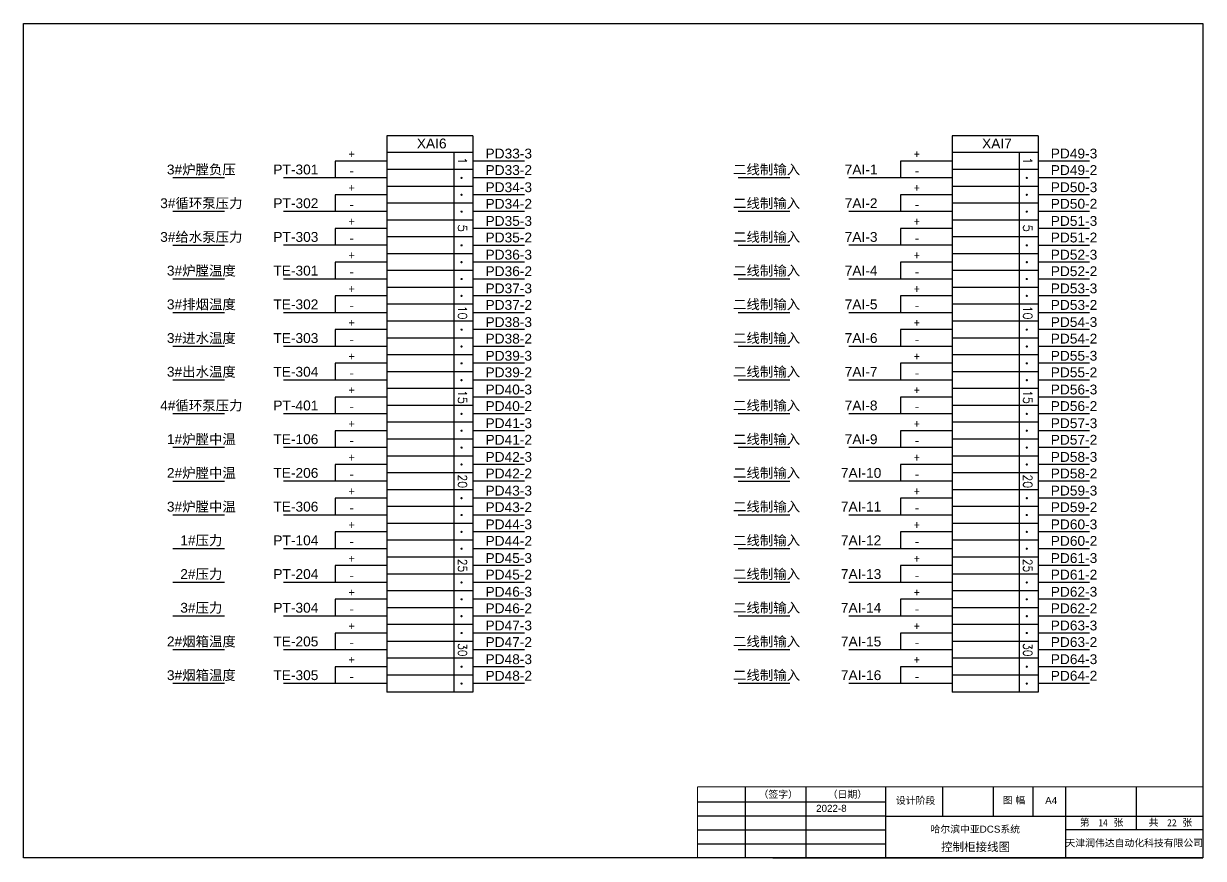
# Model space of a CAD drawing. Extents: x -159874 to -117758, y 9787 to 31117.
# Drawn here: x -141451 to -137249, y 13351 to 16323 of the extents above; entities that cross this region are included whole.
import ezdxf
from ezdxf.enums import TextEntityAlignment as Align

# ---------------------------------------------------------------- set-up
doc = ezdxf.new("R2010")
doc.units = 0
doc.layers.get('0').update_dxf_attribs({"linetype": 'CONTINUOUS'})
doc.layers.add('1', color=143, linetype='CONTINUOUS')
doc.layers.add('TEXT', color=3, linetype='CONTINUOUS')
doc.styles.add('Arial', font='arial.ttf')
doc.styles.add('ROMAND', font='romand')
doc.styles.get("Standard").update_dxf_attribs({"font": ''})
doc.styles.get('Standard').set_extended_font_data('SimSun')

msp = doc.modelspace()

# ---------------------------------------------------------------- linework, layer by layer
at = {"color": 1}
for p, q in [((-140157.09369, 15923.51787), (-140157.09369, 13943.51783)), ((-139851.02996, 15923.51787), (-140157.09369, 15923.51787)), ((-139851.02996, 15923.51787), (-139851.02996, 13943.51783)), ((-138144.17076, 15923.51787), (-138144.17076, 13943.51783)), ((-137838.10703, 15923.51787), (-138144.17076, 15923.51787)), ((-137838.10703, 15923.51787), (-137838.10703, 13943.51783)), ((-139851.02996, 15863.51783), (-140157.09369, 15863.51783)), ((-139918.36552, 15863.51783), (-139918.36552, 13943.51783)), ((-139851.02996, 15863.51785), (-139851.02996, 15803.47633)), ((-137838.10703, 15863.51783), (-138144.17076, 15863.51783)), ((-137905.44259, 15863.51783), (-137905.44259, 13943.51783)), ((-137838.10703, 15863.51785), (-137838.10703, 15803.47633)), ((-139851.02996, 15803.51783), (-140157.09369, 15803.51783)), ((-137838.10703, 15803.51783), (-138144.17076, 15803.51783)), ((-139851.02996, 15743.51783), (-140157.09369, 15743.51783)), ((-137838.10703, 15743.51783), (-138144.17076, 15743.51783)), ((-139851.02996, 15683.51783), (-140157.09369, 15683.51783)), ((-137838.10703, 15683.51783), (-138144.17076, 15683.51783)), ((-139851.02996, 15623.51783), (-140157.09369, 15623.51783)), ((-137838.10703, 15623.51783), (-138144.17076, 15623.51783)), ((-139851.02996, 15563.51783), (-140157.09369, 15563.51783)), ((-137838.10703, 15563.51783), (-138144.17076, 15563.51783)), ((-139851.02996, 15503.51783), (-140157.09369, 15503.51783)), ((-137838.10703, 15503.51783), (-138144.17076, 15503.51783)), ((-139851.02996, 15443.51783), (-140157.09369, 15443.51783)), ((-137838.10703, 15443.51783), (-138144.17076, 15443.51783)), ((-139851.02996, 15383.51783), (-140157.09369, 15383.51783)), ((-137838.10703, 15383.51783), (-138144.17076, 15383.51783)), ((-139851.02996, 15323.51783), (-140157.09369, 15323.51783)), ((-137838.10703, 15323.51783), (-138144.17076, 15323.51783)), ((-139851.02996, 15263.51783), (-140157.09369, 15263.51783)), ((-137838.10703, 15263.51783), (-138144.17076, 15263.51783)), ((-139851.02996, 15203.51783), (-140157.09369, 15203.51783)), ((-137838.10703, 15203.51783), (-138144.17076, 15203.51783)), ((-139851.02996, 15143.51783), (-140157.09369, 15143.51783)), ((-137838.10703, 15143.51783), (-138144.17076, 15143.51783)), ((-139851.02996, 15083.51783), (-140157.09369, 15083.51783)), ((-137838.10703, 15083.51783), (-138144.17076, 15083.51783)), ((-139851.02996, 15023.51783), (-140157.09369, 15023.51783)), ((-137838.10703, 15023.51783), (-138144.17076, 15023.51783)), ((-139851.02996, 14963.51783), (-140157.09369, 14963.51783)), ((-137838.10703, 14963.51783), (-138144.17076, 14963.51783)), ((-139851.02996, 14903.51783), (-140157.09369, 14903.51783)), ((-137838.10703, 14903.51783), (-138144.17076, 14903.51783)), ((-139851.02996, 14843.51783), (-140157.09369, 14843.51783)), ((-137838.10703, 14843.51783), (-138144.17076, 14843.51783)), ((-139851.02996, 14783.51783), (-140157.09369, 14783.51783)), ((-137838.10703, 14783.51783), (-138144.17076, 14783.51783)), ((-139851.02996, 14723.51783), (-140157.09369, 14723.51783)), ((-137838.10703, 14723.51783), (-138144.17076, 14723.51783)), ((-139851.02996, 14663.51783), (-140157.09369, 14663.51783)), ((-137838.10703, 14663.51783), (-138144.17076, 14663.51783)), ((-139851.02996, 14603.51783), (-140157.09369, 14603.51783)), ((-137838.10703, 14603.51783), (-138144.17076, 14603.51783)), ((-139851.02996, 14543.51783), (-140157.09369, 14543.51783)), ((-137838.10703, 14543.51783), (-138144.17076, 14543.51783)), ((-139851.02996, 14483.51783), (-140157.09369, 14483.51783)), ((-137838.10703, 14483.51783), (-138144.17076, 14483.51783)), ((-139851.02996, 14423.51783), (-140157.09369, 14423.51783)), ((-139851.02996, 14423.51783), (-140157.09369, 14423.51783)), ((-137838.10703, 14423.51783), (-138144.17076, 14423.51783)), ((-137838.10703, 14423.51783), (-138144.17076, 14423.51783)), ((-139851.02996, 14363.51783), (-140157.09369, 14363.51783)), ((-137838.10703, 14363.51783), (-138144.17076, 14363.51783)), ((-139851.02996, 14303.51783), (-140157.09369, 14303.51783)), ((-137838.10703, 14303.51783), (-138144.17076, 14303.51783)), ((-139851.02996, 14243.51783), (-140157.09369, 14243.51783)), ((-137838.10703, 14243.51783), (-138144.17076, 14243.51783)), ((-139851.02996, 14183.51783), (-140157.09369, 14183.51783)), ((-137838.10703, 14183.51783), (-138144.17076, 14183.51783)), ((-139851.02996, 14123.51783), (-140157.09369, 14123.51783)), ((-137838.10703, 14123.51783), (-138144.17076, 14123.51783)), ((-139851.02996, 14063.51783), (-140157.09369, 14063.51783)), ((-137838.10703, 14063.51783), (-138144.17076, 14063.51783)), ((-139851.02996, 14003.51783), (-140157.09369, 14003.51783)), ((-137838.10703, 14003.51783), (-138144.17076, 14003.51783)), ((-139851.02996, 13943.51783), (-140157.09369, 13943.51783)), ((-137838.10703, 13943.51783), (-138144.17076, 13943.51783))]:
    msp.add_line(p, q, dxfattribs=at)
for p, q in [((-140157.09369, 15833.51784), (-140340.8073, 15833.51784)), ((-140340.8073, 15833.51784), (-140340.8073, 15773.51783)), ((-138144.17076, 15833.51784), (-138327.88437, 15833.51784)), ((-138327.88437, 15833.51784), (-138327.88437, 15773.51783)), ((-140735.04859, 15773.43479), (-140918.7622, 15773.43479)), ((-140340.8073, 15773.51783), (-140524.52092, 15773.51783)), ((-140157.09369, 15773.51783), (-140340.8073, 15773.51783)), ((-138722.12566, 15773.43479), (-138905.83927, 15773.43479)), ((-138327.88437, 15773.51783), (-138511.59798, 15773.51783)), ((-138144.17076, 15773.51783), (-138327.88437, 15773.51783)), ((-140157.09369, 15713.51782), (-140340.8073, 15713.51782)), ((-140340.8073, 15713.51782), (-140340.8073, 15653.51781)), ((-138144.17076, 15713.51782), (-138327.88437, 15713.51782)), ((-138327.88437, 15713.51782), (-138327.88437, 15653.51781)), ((-140735.04859, 15653.43477), (-140918.7622, 15653.43477)), ((-140340.8073, 15653.51781), (-140524.52092, 15653.51781)), ((-140157.09369, 15653.51781), (-140340.8073, 15653.51781)), ((-138722.12566, 15653.43477), (-138905.83927, 15653.43477)), ((-138327.88437, 15653.51781), (-138511.59798, 15653.51781)), ((-138144.17076, 15653.51781), (-138327.88437, 15653.51781)), ((-140157.09369, 15593.51782), (-140340.8073, 15593.51782)), ((-140340.8073, 15593.51782), (-140340.8073, 15533.51781)), ((-138144.17076, 15593.51782), (-138327.88437, 15593.51782)), ((-138327.88437, 15593.51782), (-138327.88437, 15533.51781)), ((-140735.04859, 15533.43477), (-140918.7622, 15533.43477)), ((-140340.8073, 15533.51781), (-140524.52092, 15533.51781)), ((-140157.09369, 15533.51781), (-140340.8073, 15533.51781)), ((-138722.12566, 15533.43477), (-138905.83927, 15533.43477)), ((-138327.88437, 15533.51781), (-138511.59798, 15533.51781)), ((-138144.17076, 15533.51781), (-138327.88437, 15533.51781)), ((-140157.09369, 15473.51782), (-140340.8073, 15473.51782)), ((-140340.8073, 15473.51782), (-140340.8073, 15413.51781)), ((-138144.17076, 15473.51782), (-138327.88437, 15473.51782)), ((-138327.88437, 15473.51782), (-138327.88437, 15413.51781)), ((-140735.04859, 15413.43477), (-140918.7622, 15413.43477)), ((-140340.8073, 15413.51781), (-140524.52092, 15413.51781)), ((-140157.09369, 15413.51781), (-140340.8073, 15413.51781)), ((-138722.12566, 15413.43477), (-138905.83927, 15413.43477)), ((-138327.88437, 15413.51781), (-138511.59798, 15413.51781)), ((-138144.17076, 15413.51781), (-138327.88437, 15413.51781)), ((-140157.09369, 15353.51782), (-140340.8073, 15353.51782)), ((-140340.8073, 15353.51782), (-140340.8073, 15293.51781)), ((-138144.17076, 15353.51782), (-138327.88437, 15353.51782)), ((-138327.88437, 15353.51782), (-138327.88437, 15293.51781)), ((-140340.8073, 15293.51781), (-140524.52092, 15293.51781)), ((-140157.09369, 15293.51781), (-140340.8073, 15293.51781)), ((-138327.88437, 15293.51781), (-138511.59798, 15293.51781)), ((-138144.17076, 15293.51781), (-138327.88437, 15293.51781)), ((-140735.04859, 15293.43477), (-140918.7622, 15293.43477)), ((-138722.12566, 15293.43477), (-138905.83927, 15293.43477)), ((-140157.09369, 15233.51782), (-140340.8073, 15233.51782)), ((-140340.8073, 15233.51782), (-140340.8073, 15173.51781)), ((-138144.17076, 15233.51782), (-138327.88437, 15233.51782)), ((-138327.88437, 15233.51782), (-138327.88437, 15173.51781)), ((-140735.04859, 15173.43477), (-140918.7622, 15173.43477)), ((-140340.8073, 15173.51781), (-140524.52092, 15173.51781)), ((-140157.09369, 15173.51781), (-140340.8073, 15173.51781)), ((-138722.12566, 15173.43477), (-138905.83927, 15173.43477)), ((-138327.88437, 15173.51781), (-138511.59798, 15173.51781)), ((-138144.17076, 15173.51781), (-138327.88437, 15173.51781)), ((-140157.09369, 15113.51782), (-140340.8073, 15113.51782)), ((-140340.8073, 15113.51782), (-140340.8073, 15053.51781)), ((-138144.17076, 15113.51782), (-138327.88437, 15113.51782)), ((-138327.88437, 15113.51782), (-138327.88437, 15053.51781)), ((-140735.04859, 15053.43477), (-140918.7622, 15053.43477)), ((-140340.8073, 15053.51781), (-140524.52092, 15053.51781)), ((-140157.09369, 15053.51781), (-140340.8073, 15053.51781)), ((-138722.12566, 15053.43477), (-138905.83927, 15053.43477)), ((-138327.88437, 15053.51781), (-138511.59798, 15053.51781)), ((-138144.17076, 15053.51781), (-138327.88437, 15053.51781)), ((-140157.09369, 14993.51782), (-140340.8073, 14993.51782)), ((-140340.8073, 14993.51782), (-140340.8073, 14933.51781)), ((-138144.17076, 14993.51782), (-138327.88437, 14993.51782)), ((-138327.88437, 14993.51782), (-138327.88437, 14933.51781)), ((-140735.04859, 14933.43477), (-140918.7622, 14933.43477)), ((-140340.8073, 14933.51781), (-140524.52092, 14933.51781)), ((-140157.09369, 14933.51781), (-140340.8073, 14933.51781)), ((-138722.12566, 14933.43477), (-138905.83927, 14933.43477)), ((-138327.88437, 14933.51781), (-138511.59798, 14933.51781)), ((-138144.17076, 14933.51781), (-138327.88437, 14933.51781)), ((-140157.09369, 14873.51782), (-140340.8073, 14873.51782)), ((-140340.8073, 14873.51782), (-140340.8073, 14813.51781)), ((-138144.17076, 14873.51782), (-138327.88437, 14873.51782)), ((-138327.88437, 14873.51782), (-138327.88437, 14813.51781)), ((-140735.04859, 14813.43477), (-140918.7622, 14813.43477)), ((-140340.8073, 14813.51781), (-140524.52092, 14813.51781)), ((-140157.09369, 14813.51781), (-140340.8073, 14813.51781)), ((-138722.12566, 14813.43477), (-138905.83927, 14813.43477)), ((-138327.88437, 14813.51781), (-138511.59798, 14813.51781)), ((-138144.17076, 14813.51781), (-138327.88437, 14813.51781)), ((-140157.09369, 14753.51782), (-140340.8073, 14753.51782)), ((-140340.8073, 14753.51782), (-140340.8073, 14693.51781)), ((-138144.17076, 14753.51782), (-138327.88437, 14753.51782)), ((-138327.88437, 14753.51782), (-138327.88437, 14693.51781)), ((-140735.04859, 14693.43475), (-140918.7622, 14693.43475)), ((-140340.8073, 14693.51781), (-140524.52092, 14693.51781)), ((-140157.09369, 14693.51781), (-140340.8073, 14693.51781)), ((-138722.12566, 14693.43475), (-138905.83927, 14693.43475)), ((-138327.88437, 14693.51781), (-138511.59798, 14693.51781)), ((-138144.17076, 14693.51781), (-138327.88437, 14693.51781)), ((-140157.09369, 14633.51782), (-140340.8073, 14633.51782)), ((-140340.8073, 14633.51782), (-140340.8073, 14573.51781)), ((-138144.17076, 14633.51782), (-138327.88437, 14633.51782)), ((-138327.88437, 14633.51782), (-138327.88437, 14573.51781)), ((-140735.04859, 14573.43475), (-140918.7622, 14573.43475)), ((-140340.8073, 14573.51781), (-140524.52092, 14573.51781)), ((-140157.09369, 14573.51781), (-140340.8073, 14573.51781)), ((-138722.12566, 14573.43475), (-138905.83927, 14573.43475)), ((-138327.88437, 14573.51781), (-138511.59798, 14573.51781)), ((-138144.17076, 14573.51781), (-138327.88437, 14573.51781)), ((-140157.09369, 14513.51782), (-140340.8073, 14513.51782)), ((-140340.8073, 14513.51782), (-140340.8073, 14453.51781)), ((-138144.17076, 14513.51782), (-138327.88437, 14513.51782)), ((-138327.88437, 14513.51782), (-138327.88437, 14453.51781)), ((-140735.04859, 14453.43475), (-140918.7622, 14453.43475)), ((-140340.8073, 14453.51781), (-140524.52092, 14453.51781)), ((-140157.09369, 14453.51781), (-140340.8073, 14453.51781)), ((-138722.12566, 14453.43475), (-138905.83927, 14453.43475)), ((-138327.88437, 14453.51781), (-138511.59798, 14453.51781)), ((-138144.17076, 14453.51781), (-138327.88437, 14453.51781)), ((-140157.09369, 14393.51782), (-140340.8073, 14393.51782)), ((-140340.8073, 14393.51782), (-140340.8073, 14333.51781)), ((-138144.17076, 14393.51782), (-138327.88437, 14393.51782)), ((-138327.88437, 14393.51782), (-138327.88437, 14333.51781)), ((-140735.04859, 14333.43475), (-140918.7622, 14333.43475)), ((-140340.8073, 14333.51781), (-140524.52092, 14333.51781)), ((-140157.09369, 14333.51781), (-140340.8073, 14333.51781)), ((-138722.12566, 14333.43475), (-138905.83927, 14333.43475)), ((-138327.88437, 14333.51781), (-138511.59798, 14333.51781)), ((-138144.17076, 14333.51781), (-138327.88437, 14333.51781)), ((-140157.09369, 14273.51782), (-140340.8073, 14273.51782)), ((-140340.8073, 14273.51782), (-140340.8073, 14213.51781)), ((-138144.17076, 14273.51782), (-138327.88437, 14273.51782)), ((-138327.88437, 14273.51782), (-138327.88437, 14213.51781)), ((-140735.04859, 14213.43475), (-140918.7622, 14213.43475)), ((-140340.8073, 14213.51781), (-140524.52092, 14213.51781)), ((-140157.09369, 14213.51781), (-140340.8073, 14213.51781)), ((-138722.12566, 14213.43475), (-138905.83927, 14213.43475)), ((-138327.88437, 14213.51781), (-138511.59798, 14213.51781)), ((-138144.17076, 14213.51781), (-138327.88437, 14213.51781)), ((-140157.09369, 14153.51782), (-140340.8073, 14153.51782)), ((-140340.8073, 14153.51782), (-140340.8073, 14093.51781)), ((-138144.17076, 14153.51782), (-138327.88437, 14153.51782)), ((-138327.88437, 14153.51782), (-138327.88437, 14093.51781)), ((-140735.04859, 14093.43475), (-140918.7622, 14093.43475)), ((-140340.8073, 14093.51781), (-140524.52092, 14093.51781)), ((-140157.09369, 14093.51781), (-140340.8073, 14093.51781)), ((-138722.12566, 14093.43475), (-138905.83927, 14093.43475)), ((-138327.88437, 14093.51781), (-138511.59798, 14093.51781)), ((-138144.17076, 14093.51781), (-138327.88437, 14093.51781)), ((-140157.09369, 14033.51782), (-140340.8073, 14033.51782)), ((-140340.8073, 14033.51782), (-140340.8073, 13973.51781)), ((-138144.17076, 14033.51782), (-138327.88437, 14033.51782)), ((-138327.88437, 14033.51782), (-138327.88437, 13973.51781)), ((-140735.04859, 13973.43475), (-140918.7622, 13973.43475)), ((-140340.8073, 13973.51781), (-140524.52092, 13973.51781)), ((-140157.09369, 13973.51781), (-140340.8073, 13973.51781)), ((-138722.12566, 13973.43475), (-138905.83927, 13973.43475)), ((-138327.88437, 13973.51781), (-138511.59798, 13973.51781)), ((-138144.17076, 13973.51781), (-138327.88437, 13973.51781))]:
    msp.add_line(p, q)
at = {"color": 0}
for p, q in [((-139667.31635, 15833.49709), (-139851.02996, 15833.49709)), ((-137654.39341, 15833.49709), (-137838.10703, 15833.49709)), ((-139667.31635, 15773.49709), (-139851.02996, 15773.49709)), ((-137654.39341, 15773.49709), (-137838.10703, 15773.49709)), ((-139667.31635, 15713.49709), (-139851.02996, 15713.49709)), ((-137654.39341, 15713.49709), (-137838.10703, 15713.49709)), ((-139667.31635, 15653.49709), (-139851.02996, 15653.49709)), ((-137654.39341, 15653.49709), (-137838.10703, 15653.49709)), ((-139667.31635, 15593.49709), (-139851.02996, 15593.49709)), ((-137654.39341, 15593.49709), (-137838.10703, 15593.49709)), ((-139667.31635, 15533.49709), (-139851.02996, 15533.49709)), ((-137654.39341, 15533.49709), (-137838.10703, 15533.49709)), ((-139667.31635, 15473.49709), (-139851.02996, 15473.49709)), ((-137654.39341, 15473.49709), (-137838.10703, 15473.49709)), ((-139667.31635, 15413.49709), (-139851.02996, 15413.49709)), ((-137654.39341, 15413.49709), (-137838.10703, 15413.49709)), ((-139667.31635, 15353.49709), (-139851.02996, 15353.49709)), ((-137654.39341, 15353.49709), (-137838.10703, 15353.49709)), ((-139667.31635, 15293.49709), (-139851.02996, 15293.49709)), ((-137654.39341, 15293.49709), (-137838.10703, 15293.49709)), ((-139667.31635, 15233.49709), (-139851.02996, 15233.49709)), ((-137654.39341, 15233.49709), (-137838.10703, 15233.49709)), ((-139667.31635, 15173.49709), (-139851.02996, 15173.49709)), ((-137654.39341, 15173.49709), (-137838.10703, 15173.49709)), ((-139667.31635, 15113.49709), (-139851.02996, 15113.49709)), ((-137654.39341, 15113.49709), (-137838.10703, 15113.49709)), ((-139667.31635, 15053.49709), (-139851.02996, 15053.49709)), ((-137654.39341, 15053.49709), (-137838.10703, 15053.49709)), ((-139667.31635, 14993.49709), (-139851.02996, 14993.49709)), ((-137654.39341, 14993.49709), (-137838.10703, 14993.49709)), ((-139667.31635, 14933.49709), (-139851.02996, 14933.49709)), ((-137654.39341, 14933.49709), (-137838.10703, 14933.49709)), ((-139667.31635, 14873.49709), (-139851.02996, 14873.49709)), ((-137654.39341, 14873.49709), (-137838.10703, 14873.49709)), ((-139667.31635, 14813.49709), (-139851.02996, 14813.49709)), ((-137654.39341, 14813.49709), (-137838.10703, 14813.49709)), ((-139667.31635, 14753.49709), (-139851.02996, 14753.49709)), ((-137654.39341, 14753.49709), (-137838.10703, 14753.49709)), ((-139667.31635, 14693.49709), (-139851.02996, 14693.49709)), ((-137654.39341, 14693.49709), (-137838.10703, 14693.49709)), ((-139667.31635, 14633.49709), (-139851.02996, 14633.49709)), ((-137654.39341, 14633.49709), (-137838.10703, 14633.49709)), ((-139667.31635, 14573.49709), (-139851.02996, 14573.49709)), ((-137654.39341, 14573.49709), (-137838.10703, 14573.49709)), ((-139667.31635, 14513.49709), (-139851.02996, 14513.49709)), ((-137654.39341, 14513.49709), (-137838.10703, 14513.49709)), ((-139667.31635, 14453.49709), (-139851.02996, 14453.49709)), ((-137654.39341, 14453.49709), (-137838.10703, 14453.49709)), ((-139667.31635, 14393.49709), (-139851.02996, 14393.49709)), ((-137654.39341, 14393.49709), (-137838.10703, 14393.49709)), ((-139667.31635, 14333.49709), (-139851.02996, 14333.49709)), ((-137654.39341, 14333.49709), (-137838.10703, 14333.49709)), ((-139667.31635, 14273.49709), (-139851.02996, 14273.49709)), ((-137654.39341, 14273.49709), (-137838.10703, 14273.49709)), ((-139667.31635, 14213.49709), (-139851.02996, 14213.49709)), ((-137654.39341, 14213.49709), (-137838.10703, 14213.49709)), ((-139667.31635, 14153.49709), (-139851.02996, 14153.49709)), ((-137654.39341, 14153.49709), (-137838.10703, 14153.49709)), ((-139667.31635, 14093.49709), (-139851.02996, 14093.49709)), ((-137654.39341, 14093.49709), (-137838.10703, 14093.49709)), ((-139667.31635, 14033.49709), (-139851.02996, 14033.49709)), ((-137654.39341, 14033.49709), (-137838.10703, 14033.49709)), ((-137654.39341, 14033.49709), (-137838.10703, 14033.49709)), ((-139667.31635, 13973.49709), (-139851.02996, 13973.49709)), ((-137654.39341, 13973.49709), (-137838.10703, 13973.49709)), ((-137654.39341, 13973.49709), (-137838.10703, 13973.49709))]:
    msp.add_line(p, q, dxfattribs=at)
at = {"layer": '1'}
for p, q in [((-141450.5862, 16322.76884), (-137250.58623, 16322.76884)), ((-141450.5862, 13352.76884), (-141450.5862, 16322.76884)), ((-137250.58623, 16322.76884), (-137250.58623, 13352.76884)), ((-138881.43581, 13606.24269), (-138881.43581, 13351.94418)), ((-138665.06455, 13606.24269), (-138665.06455, 13351.94418)), ((-138381.64477, 13606.24269), (-138381.64477, 13351.94418)), ((-138178.14675, 13606.24269), (-138178.14675, 13501.33555)), ((-137997.51896, 13606.24269), (-137997.51896, 13501.33555)), ((-137856.74802, 13606.24269), (-137856.74802, 13501.33555)), ((-137740.13306, 13606.24269), (-137740.13306, 13351.94418)), ((-137488.92523, 13606.24269), (-137488.92523, 13453.47743)), ((-139050.58628, 13552.76884), (-138381.64477, 13552.76884)), ((-139050.58628, 13502.76884), (-138381.64477, 13502.76884)), ((-138381.64477, 13501.33555), (-137636.12196, 13501.33555)), ((-137637.38657, 13501.33555), (-137250.58623, 13501.33555)), ((-139050.58628, 13452.76884), (-138381.64477, 13452.76884)), ((-137250.58623, 13453.47743), (-137740.13306, 13453.47743)), ((-139050.58628, 13402.76884), (-138381.64477, 13402.76884)), ((-137250.58623, 13352.76884), (-141450.5862, 13352.76884)), ((-138782.01118, 13352.76884), (-139050.58628, 13352.76885)), ((-138782.01118, 13352.76884), (-137250.58623, 13352.76884))]:
    msp.add_line(p, q, dxfattribs=at)
at = {"layer": '1', "const_width": 3}
for points in [[(-139050.58628, 13606.24269), (-137250.58623, 13606.24269)], [(-139050.58628, 13352.76885), (-139050.58628, 13606.24269)]]:
    msp.add_lwpolyline(points, dxfattribs=at)
at = {"layer": 'TEXT', "const_width": 3.9501}
for points in [[(-139890.96539, 15775.49288, 1), (-139890.96539, 15771.54278, 1)], [(-137878.04246, 15775.49288, 1), (-137878.04246, 15771.54278, 1)], [(-139890.96539, 15715.49288, 1), (-139890.96539, 15711.54278, 1)], [(-137878.04246, 15715.49288, 1), (-137878.04246, 15711.54278, 1)], [(-139890.96539, 15655.49288, 1), (-139890.96539, 15651.54278, 1)], [(-137878.04246, 15655.49288, 1), (-137878.04246, 15651.54278, 1)], [(-139890.96539, 15535.49288, 1), (-139890.96539, 15531.54278, 1)], [(-137878.04246, 15535.49288, 1), (-137878.04246, 15531.54278, 1)], [(-139890.96539, 15475.49288, 1), (-139890.96539, 15471.54278, 1)], [(-137878.04246, 15475.49288, 1), (-137878.04246, 15471.54278, 1)], [(-139890.96539, 15415.49288, 1), (-139890.96539, 15411.54278, 1)], [(-137878.04246, 15415.49288, 1), (-137878.04246, 15411.54278, 1)], [(-139890.96539, 15355.49288, 1), (-139890.96539, 15351.54278, 1)], [(-137878.04246, 15355.49288, 1), (-137878.04246, 15351.54278, 1)], [(-139890.96539, 15235.49288, 1), (-139890.96539, 15231.54278, 1)], [(-137878.04246, 15235.49288, 1), (-137878.04246, 15231.54278, 1)], [(-139890.96539, 15175.49288, 1), (-139890.96539, 15171.54278, 1)], [(-137878.04246, 15175.49288, 1), (-137878.04246, 15171.54278, 1)], [(-139890.96539, 15115.49288, 1), (-139890.96539, 15111.54278, 1)], [(-137878.04246, 15115.49288, 1), (-137878.04246, 15111.54278, 1)], [(-139890.96539, 15055.49288, 1), (-139890.96539, 15051.54278, 1)], [(-137878.04246, 15055.49288, 1), (-137878.04246, 15051.54278, 1)], [(-139890.96539, 14935.49288, 1), (-139890.96539, 14931.54278, 1)], [(-137878.04246, 14935.49288, 1), (-137878.04246, 14931.54278, 1)], [(-139890.96539, 14875.49288, 1), (-139890.96539, 14871.54278, 1)], [(-137878.04246, 14875.49288, 1), (-137878.04246, 14871.54278, 1)], [(-139890.96539, 14815.49288, 1), (-139890.96539, 14811.54278, 1)], [(-137878.04246, 14815.49288, 1), (-137878.04246, 14811.54278, 1)], [(-139890.96539, 14755.49288, 1), (-139890.96539, 14751.54278, 1)], [(-137878.04246, 14755.49288, 1), (-137878.04246, 14751.54278, 1)], [(-139890.96539, 14635.49288, 1), (-139890.96539, 14631.54278, 1)], [(-137878.04246, 14635.49288, 1), (-137878.04246, 14631.54278, 1)], [(-139890.96539, 14575.49288, 1), (-139890.96539, 14571.54278, 1)], [(-137878.04246, 14575.49288, 1), (-137878.04246, 14571.54278, 1)], [(-139890.96539, 14515.49288, 1), (-139890.96539, 14511.54278, 1)], [(-137878.04246, 14515.49288, 1), (-137878.04246, 14511.54278, 1)], [(-139890.96539, 14455.49288, 1), (-139890.96539, 14451.54278, 1)], [(-137878.04246, 14455.49288, 1), (-137878.04246, 14451.54278, 1)], [(-139890.96539, 14335.49288, 1), (-139890.96539, 14331.54278, 1)], [(-137878.04246, 14335.49288, 1), (-137878.04246, 14331.54278, 1)], [(-139890.96539, 14275.49288, 1), (-139890.96539, 14271.54278, 1)], [(-137878.04246, 14275.49288, 1), (-137878.04246, 14271.54278, 1)], [(-139890.96539, 14215.49288, 1), (-139890.96539, 14211.54278, 1)], [(-137878.04246, 14215.49288, 1), (-137878.04246, 14211.54278, 1)], [(-139890.96539, 14155.49288, 1), (-139890.96539, 14151.54278, 1)], [(-137878.04246, 14155.49288, 1), (-137878.04246, 14151.54278, 1)], [(-139890.96539, 14035.49288, 1), (-139890.96539, 14031.54278, 1)], [(-137878.04246, 14035.49288, 1), (-137878.04246, 14031.54278, 1)], [(-139890.96539, 13975.49288, 1), (-139890.96539, 13971.54278, 1)], [(-137878.04246, 13975.49288, 1), (-137878.04246, 13971.54278, 1)]]:
    msp.add_lwpolyline(points, format="xyb", close=True, dxfattribs=at)

# ---------------------------------------------------------------- texts
at = {"layer": '1', "style": 'Arial'}
for s, p in [('（签字）', (-138833.18873, 13566.84092)), ('（日期）', (-138586.75165, 13566.84092)), ('设计阶段', (-138343.97189, 13544.87627)), ('图 幅', (-137963.71104, 13546.01976)), ('2022-8', (-138628.32913, 13516.9255)), ('A4', (-137812.58755, 13544.92425))]:
    msp.add_text(s, height=25, dxfattribs=at).set_placement(p)
at = {"layer": '1'}
for s, p in [('第     张', (-137689.10998, 13466.82003)), ('14', (-137623.5511, 13465.76494)), ('共     张', (-137443.9265, 13466.82003)), ('22', (-137378.36761, 13465.76494))]:
    msp.add_text(s, height=25, dxfattribs=at).set_placement(p)
at = {"layer": '1', "style": 'Arial'}
for s, height, p in [('哈尔滨中亚DCS系统', 25, (-138061.43434, 13455.31281)), ('控制柜接线图', 30, (-138060.42682, 13391.84145)), ('天津润伟达自动化科技有限公司', 25, (-137495.23839, 13406.28636))]:
    msp.add_text(s, height=height, dxfattribs=at).set_placement(p, align=Align.MIDDLE_CENTER)
at = {"layer": 'TEXT', "style": 'Arial'}
for s, p in [('XAI6', (-139997.23422, 15878.51348)), ('XAI7', (-137984.31129, 15878.51348))]:
    msp.add_text(s, height=35, dxfattribs=at).set_placement(p, align=Align.CENTER)
at = {"layer": 'TEXT'}
for s, p in [('+', (-140292.62871, 15842.80953)), ('+', (-138279.70577, 15842.80953)), ('-', (-140292.62871, 15783.90552)), ('-', (-138279.70577, 15783.90552)), ('+', (-140292.62871, 15722.80953)), ('+', (-138279.70577, 15722.80953)), ('-', (-140292.62871, 15663.90552)), ('-', (-138279.70577, 15663.90552)), ('+', (-140292.62871, 15602.80953)), ('+', (-138279.70577, 15602.80953)), ('-', (-140292.62871, 15543.90552)), ('-', (-138279.70577, 15543.90552)), ('+', (-140292.62871, 15482.80953)), ('+', (-138279.70577, 15482.80953)), ('-', (-140292.62871, 15423.90552)), ('-', (-138279.70577, 15423.90552)), ('+', (-140292.62871, 15362.80953)), ('+', (-138279.70577, 15362.80953)), ('-', (-140292.62871, 15303.90552)), ('-', (-138279.70577, 15303.90552)), ('+', (-140292.62871, 15242.80953)), ('+', (-138279.70577, 15242.80953)), ('-', (-140292.62871, 15183.90552)), ('-', (-138279.70577, 15183.90552)), ('+', (-140292.62871, 15122.80953)), ('+', (-138279.70577, 15122.80953)), ('-', (-140292.62871, 15063.90552)), ('-', (-138279.70577, 15063.90552)), ('+', (-140292.62871, 15002.80953)), ('+', (-138279.70577, 15002.80953)), ('-', (-140292.62871, 14943.90552)), ('-', (-138279.70577, 14943.90552)), ('+', (-140292.62871, 14882.80953)), ('+', (-138279.70577, 14882.80953)), ('-', (-140292.62871, 14823.90552)), ('-', (-138279.70577, 14823.90552)), ('+', (-140292.62871, 14762.80953)), ('+', (-138279.70577, 14762.80953)), ('-', (-140292.62871, 14703.90552)), ('-', (-138279.70577, 14703.90552)), ('+', (-140292.62871, 14642.80953)), ('+', (-138279.70577, 14642.80953)), ('-', (-140292.62871, 14583.90552)), ('-', (-138279.70577, 14583.90552)), ('+', (-140292.62871, 14522.80953)), ('+', (-138279.70577, 14522.80953)), ('-', (-140292.62871, 14463.90552)), ('-', (-138279.70577, 14463.90552)), ('+', (-140292.62871, 14402.80953)), ('+', (-138279.70577, 14402.80953)), ('-', (-140292.62871, 14343.90552)), ('-', (-138279.70577, 14343.90552)), ('+', (-140292.62871, 14282.80953)), ('+', (-138279.70577, 14282.80953)), ('-', (-140292.62871, 14223.90552)), ('-', (-138279.70577, 14223.90552)), ('+', (-140292.62871, 14162.80953)), ('+', (-138279.70577, 14162.80953)), ('-', (-140292.62871, 14103.90552)), ('-', (-138279.70577, 14103.90552)), ('+', (-140292.62871, 14042.80953)), ('+', (-138279.70577, 14042.80953)), ('-', (-140292.62871, 13983.90552)), ('-', (-138279.70577, 13983.90552))]:
    msp.add_text(s, height=30, dxfattribs=at).set_placement(p)
at = {"layer": 'TEXT', "style": 'ROMAND'}
for s, p in [('1', (-139903.46746, 15834.41728)), ('1', (-137890.54453, 15834.41728)), ('5', (-139903.46746, 15594.2512)), ('5', (-137890.54453, 15594.2512))]:
    msp.add_text(s, height=31.6008, rotation=270, dxfattribs=at).set_placement(p, align=Align.CENTER)
at = {"layer": 'TEXT', "color": 0, "style": 'Arial'}
for s, p in [('PD33-3', (-139805.63518, 15842.80953)), ('PD49-3', (-137792.71225, 15842.80953)), ('PD33-2', (-139805.63518, 15783.90552)), ('PD49-2', (-137792.71225, 15783.90552)), ('PD34-3', (-139805.63518, 15722.80953)), ('PD50-3', (-137792.71225, 15722.80953)), ('PD34-2', (-139805.63518, 15663.90552)), ('PD50-2', (-137792.71225, 15663.90552)), ('PD35-3', (-139805.63518, 15602.80953)), ('PD51-3', (-137792.71225, 15602.80953)), ('PD35-2', (-139805.63518, 15543.90552)), ('PD51-2', (-137792.71225, 15543.90552)), ('PD36-3', (-139805.63518, 15482.80953)), ('PD52-3', (-137792.71225, 15482.80953)), ('PD36-2', (-139805.63518, 15423.90552)), ('PD52-2', (-137792.71225, 15423.90552)), ('PD37-3', (-139805.63518, 15362.80953)), ('PD53-3', (-137792.71225, 15362.80953)), ('PD37-2', (-139805.63518, 15303.90552)), ('PD53-2', (-137792.71225, 15303.90552)), ('PD38-3', (-139805.63518, 15242.80953)), ('PD54-3', (-137792.71225, 15242.80953)), ('PD38-2', (-139805.63518, 15183.90552)), ('PD54-2', (-137792.71225, 15183.90552)), ('PD39-3', (-139805.63518, 15122.80953)), ('PD55-3', (-137792.71225, 15122.80953)), ('PD39-2', (-139805.63518, 15063.90552)), ('PD55-2', (-137792.71225, 15063.90552)), ('PD40-3', (-139805.63518, 15002.80953)), ('PD56-3', (-137792.71225, 15002.80953)), ('PD40-2', (-139805.63518, 14943.90552)), ('PD56-2', (-137792.71225, 14943.90552)), ('PD41-3', (-139805.63518, 14882.80953)), ('PD57-3', (-137792.71225, 14882.80953)), ('PD41-2', (-139805.63518, 14823.90552)), ('PD57-2', (-137792.71225, 14823.90552)), ('PD42-3', (-139805.63518, 14762.80953)), ('PD58-3', (-137792.71225, 14762.80953)), ('PD42-2', (-139805.63518, 14703.90552)), ('PD58-2', (-137792.71225, 14703.90552)), ('PD43-3', (-139805.63518, 14642.80953)), ('PD59-3', (-137792.71225, 14642.80953)), ('PD43-2', (-139805.63518, 14583.90552)), ('PD59-2', (-137792.71225, 14583.90552)), ('PD44-3', (-139805.63518, 14522.80953)), ('PD60-3', (-137792.71225, 14522.80953)), ('PD44-2', (-139805.63518, 14463.90552)), ('PD60-2', (-137792.71225, 14463.90552)), ('PD45-3', (-139805.63518, 14402.80953)), ('PD61-3', (-137792.71225, 14402.80953)), ('PD45-2', (-139805.63518, 14343.90552)), ('PD61-2', (-137792.71225, 14343.90552)), ('PD46-3', (-139805.63518, 14282.80953)), ('PD62-3', (-137792.71225, 14282.80953)), ('PD46-2', (-139805.63518, 14223.90552)), ('PD62-2', (-137792.71225, 14223.90552)), ('PD47-3', (-139805.63518, 14162.80953)), ('PD63-3', (-137792.71225, 14162.80953)), ('PD47-2', (-139805.63518, 14103.90552)), ('PD63-2', (-137792.71225, 14103.90552)), ('PD48-3', (-139805.63518, 14042.80953)), ('PD64-3', (-137792.71225, 14042.80953)), ('PD48-2', (-139805.63518, 13983.90552)), ('PD64-2', (-137792.71225, 13983.90552))]:
    msp.add_text(s, height=35, dxfattribs=at).set_placement(p)
for s, p in [('3#炉膛负压', (-140817.6235, 15803.43494)), ('PT-301', (-140481.00037, 15803.43494)), ('二线制输入', (-138804.70057, 15803.43494)), ('7AI-1', (-138468.07744, 15803.43494)), ('3#循环泵压力', (-140817.6235, 15683.43492)), ('PT-302', (-140481.00037, 15683.43494)), ('二线制输入', (-138804.70057, 15683.43492)), ('7AI-2', (-138468.07744, 15683.43494)), ('3#给水泵压力', (-140817.6235, 15563.43492)), ('PT-303', (-140481.00037, 15563.43494)), ('二线制输入', (-138804.70057, 15563.43492)), ('7AI-3', (-138468.07744, 15563.43494)), ('3#炉膛温度', (-140817.6235, 15443.43492)), ('二线制输入', (-138804.70057, 15443.43492)), ('TE-301', (-140481.00037, 15443.43494)), ('7AI-4', (-138468.07744, 15443.43494)), ('3#排烟温度', (-140817.6235, 15323.43492)), ('TE-302', (-140481.00037, 15323.43494)), ('二线制输入', (-138804.70057, 15323.43492)), ('7AI-5', (-138468.07744, 15323.43494)), ('3#进水温度', (-140817.6235, 15203.43492)), ('TE-303', (-140481.00037, 15203.43496)), ('二线制输入', (-138804.70057, 15203.43492)), ('7AI-6', (-138468.07744, 15203.43496)), ('3#出水温度', (-140817.6235, 15083.43492)), ('TE-304', (-140481.00037, 15083.43494)), ('二线制输入', (-138804.70057, 15083.43492)), ('7AI-7', (-138468.07744, 15083.43494)), ('4#循环泵压力', (-140817.6235, 14963.43492)), ('PT-401', (-140481.00037, 14963.43494)), ('二线制输入', (-138804.70057, 14963.43492)), ('7AI-8', (-138468.07744, 14963.43494)), ('1#炉膛中温', (-140817.6235, 14843.43492)), ('TE-106', (-140481.00037, 14843.43494)), ('二线制输入', (-138804.70057, 14843.43492)), ('7AI-9', (-138468.07744, 14843.43494)), ('2#炉膛中温', (-140817.6235, 14723.4349)), ('TE-206', (-140481.00037, 14723.43491)), ('二线制输入', (-138804.70057, 14723.4349)), ('7AI-10', (-138468.07744, 14723.43491)), ('3#炉膛中温', (-140817.6235, 14603.4349)), ('TE-306', (-140481.00037, 14603.43491)), ('二线制输入', (-138804.70057, 14603.4349)), ('7AI-11', (-138468.07744, 14603.43491)), ('1#压力', (-140817.6235, 14483.4349)), ('PT-104', (-140481.00037, 14483.43491)), ('二线制输入', (-138804.70057, 14483.4349)), ('7AI-12', (-138468.07744, 14483.43491)), ('2#压力', (-140817.6235, 14363.4349)), ('PT-204', (-140481.00037, 14363.43493)), ('二线制输入', (-138804.70057, 14363.4349)), ('7AI-13', (-138468.07744, 14363.43493)), ('3#压力', (-140817.6235, 14243.4349)), ('PT-304', (-140481.00037, 14243.43491)), ('二线制输入', (-138804.70057, 14243.4349)), ('7AI-14', (-138468.07744, 14243.43491)), ('2#烟箱温度', (-140817.6235, 14123.4349)), ('TE-205', (-140481.00037, 14123.43491)), ('二线制输入', (-138804.70057, 14123.4349)), ('7AI-15', (-138468.07744, 14123.43491)), ('3#烟箱温度', (-140817.6235, 14003.4349)), ('TE-305', (-140481.00037, 14003.43491)), ('二线制输入', (-138804.70057, 14003.4349)), ('7AI-16', (-138468.07744, 14003.43491))]:
    msp.add_text(s, height=35, dxfattribs=at).set_placement(p, align=Align.MIDDLE_CENTER)
at = {"layer": 'TEXT', "style": 'ROMAND', "width": 0.9}
for s, p in [('10', (-139903.46746, 15294.0436)), ('10', (-137890.54453, 15294.0436)), ('15', (-139903.46746, 14993.836)), ('15', (-137890.54453, 14993.836)), ('20', (-139903.46746, 14693.6284)), ('20', (-137890.54453, 14693.6284)), ('25', (-139903.46746, 14393.836)), ('25', (-137890.54453, 14393.836)), ('30', (-139903.46746, 14093.6284)), ('30', (-137890.54453, 14093.6284))]:
    msp.add_text(s, height=31.6008, rotation=270, dxfattribs=at).set_placement(p, align=Align.CENTER)

doc.saveas('drawing.dxf')
